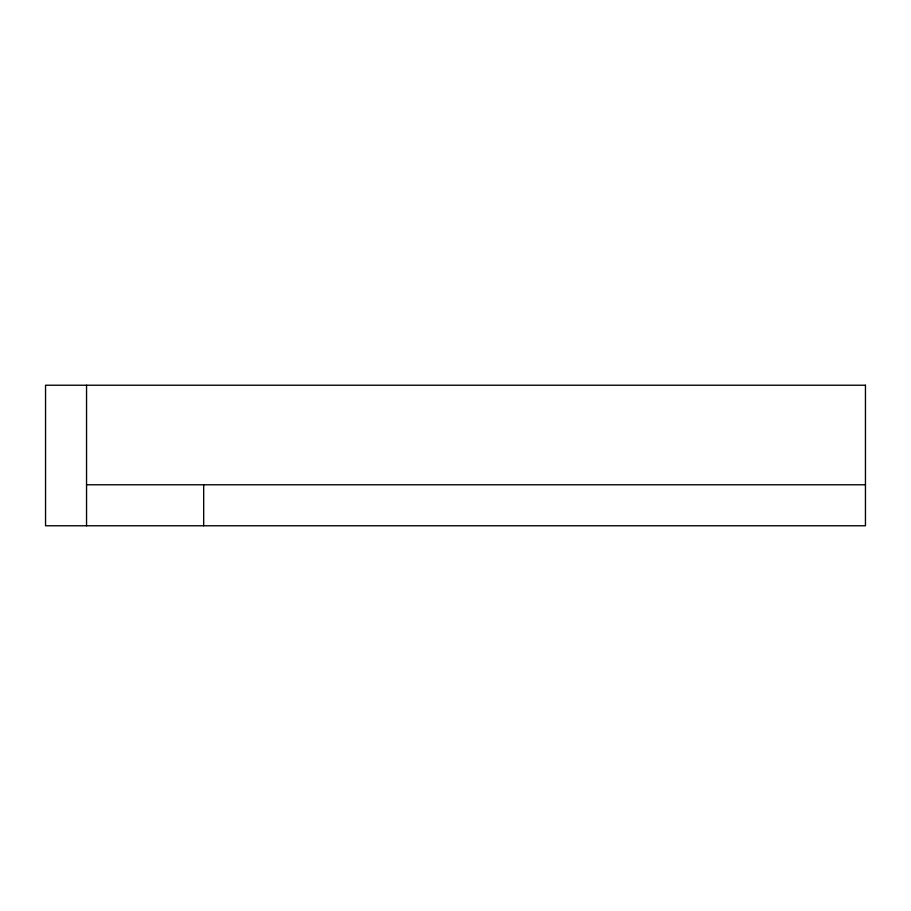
<?xml version="1.0" encoding="UTF-8"?>
<svg xmlns="http://www.w3.org/2000/svg" width="911" height="911" viewBox="0 0 911 911"><rect width="100%" height="100%" fill="white"/><g stroke="black" fill="none" stroke-linecap="round" stroke-linejoin="round"><path stroke-width="1.37" d="M86.545 484.777L865.45 484.777M203.677 484.777L203.677 525.772M86.545 385.228L86.545 525.772M865.45 385.228L45.55 385.228L45.55 525.772L865.45 525.772L865.45 385.228"/></g></svg>
